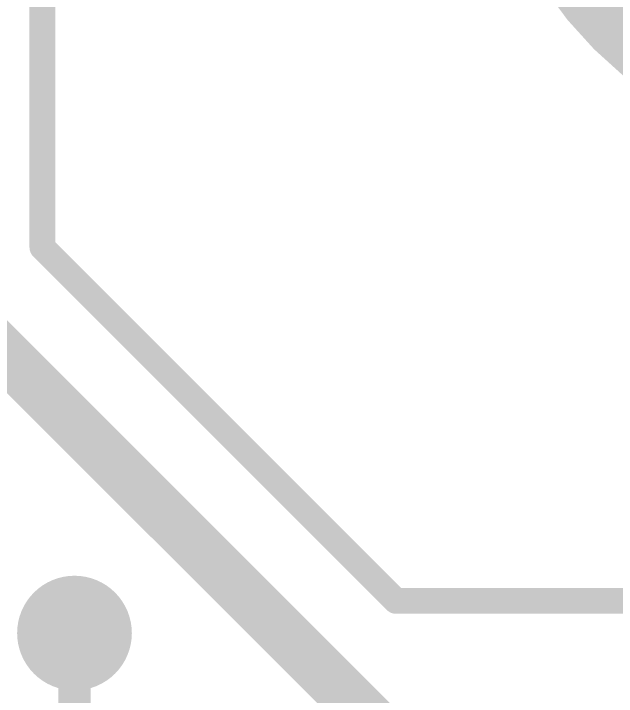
# Model space of a CAD drawing. Extents: x -10 to 28.2, y -5.3 to 30.5.
# Drawn here: x 4.47 to 9.23, y 11.18 to 16.58 of the extents above; entities that cross this region are included whole.
import ezdxf

# ---------------------------------------------------------------- set-up
doc = ezdxf.new("R2010")
doc.units = 0
for name, color, linetype in [('1', 12, 'CONTINUOUS'), ('16', 132, 'CONTINUOUS'), ('18', 110, 'CONTINUOUS'), ('21', 40, 'CONTINUOUS')]:
    doc.layers.add(name, color=color, linetype=linetype)

# ---------------------------------------------------------------- blocks, each defined once
blk = doc.blocks.new('PIE')
at = {"const_width": 0.5}
blk.add_lwpolyline([(0, -0.25, 1), (0, 0.25, 1), (0, -0.25)], format="xyb", dxfattribs=at)
blk = doc.blocks.new('ROUNDV')
at = {"const_width": 0.5}
blk.add_lwpolyline([(0, -0.25, 1), (0, 0.25, 1), (0, -0.25)], format="xyb", dxfattribs=at)

msp = doc.modelspace()

# ---------------------------------------------------------------- linework, layer by layer
at = {"layer": '1'}
for points, const_width in [([(9.017, 9.271), (3.0776, 15.2104)], 0.4064), ([(4.953, 11.684), (4.953, 10.735)], 0.254)]:
    msp.add_lwpolyline(points, dxfattribs=dict(at, const_width=const_width))
at = {"layer": '1', "const_width": 0.127}
msp.add_lwpolyline([(5.0165, 11.684, 1), (4.8895, 11.684)], format="xyb", dxfattribs=at)
at = {"layer": '16', "const_width": 0.254}
msp.add_lwpolyline([(4.953, 6.477), (4.953, 11.684)], dxfattribs=at)
at = {"layer": '16', "const_width": 0.127}
msp.add_lwpolyline([(5.0165, 11.684, 1), (4.8895, 11.684)], format="xyb", dxfattribs=at)
at = {"layer": '21', "const_width": 0.2032}
for points in [[(4.699, 16.764), (4.699, 14.732)], [(4.699, 14.732), (7.493, 11.938)], [(7.493, 11.938), (15.113, 11.938)]]:
    msp.add_lwpolyline(points, dxfattribs=at)
at = {"layer": '21', "const_width": 0.1016}
for points in [[(4.7349, 14.7679, 1), (4.6631, 14.6961)], [(4.6482, 14.732, 1), (4.7498, 14.732)], [(7.493, 11.9888, 1), (7.493, 11.8872)], [(7.4571, 11.9021, 1), (7.5289, 11.9739)]]:
    msp.add_lwpolyline(points, format="xyb", dxfattribs=at)

# ---------------------------------------------------------------- block references
at = {"layer": '1', "xscale": 6.35, "yscale": 6.35}
msp.add_blockref('PIE', (11.303, 18.542), dxfattribs=at)
at = {"layer": '18', "xscale": 0.9064, "yscale": 0.9064}
msp.add_blockref('ROUNDV', (4.953, 11.684), dxfattribs=at)
msp.add_blockref('ROUNDV', (4.953, 11.684), dxfattribs=at)

doc.saveas('drawing.dxf')
